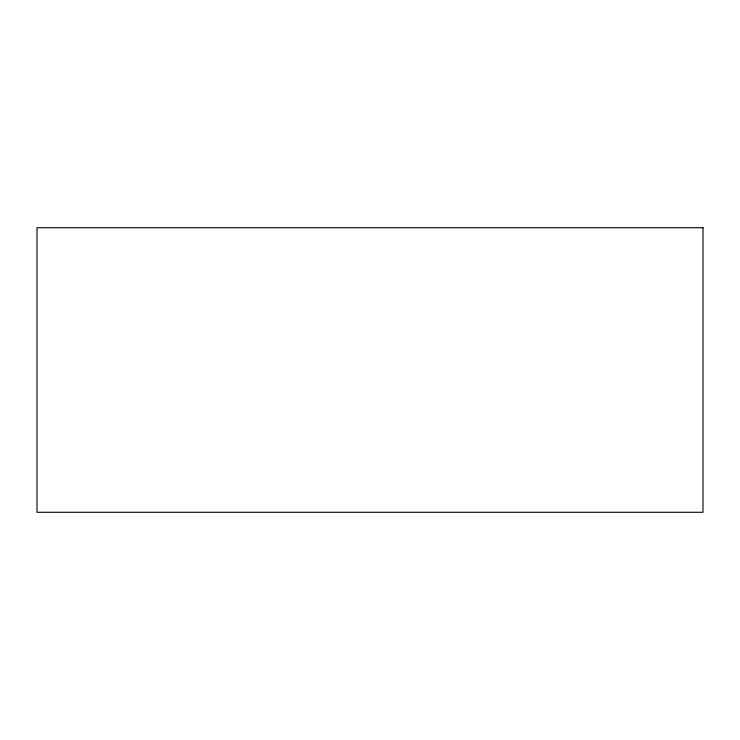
<?xml version="1.0" encoding="UTF-8"?>
<svg xmlns="http://www.w3.org/2000/svg" width="740" height="740" viewBox="0 0 740 740"><rect width="100%" height="100%" fill="white"/><g stroke="black" fill="none" stroke-linecap="round" stroke-linejoin="round"><path stroke-width="1.11" d="M703 227.717L37 227.717L37 512.284L703 512.284L703 227.717"/></g></svg>
